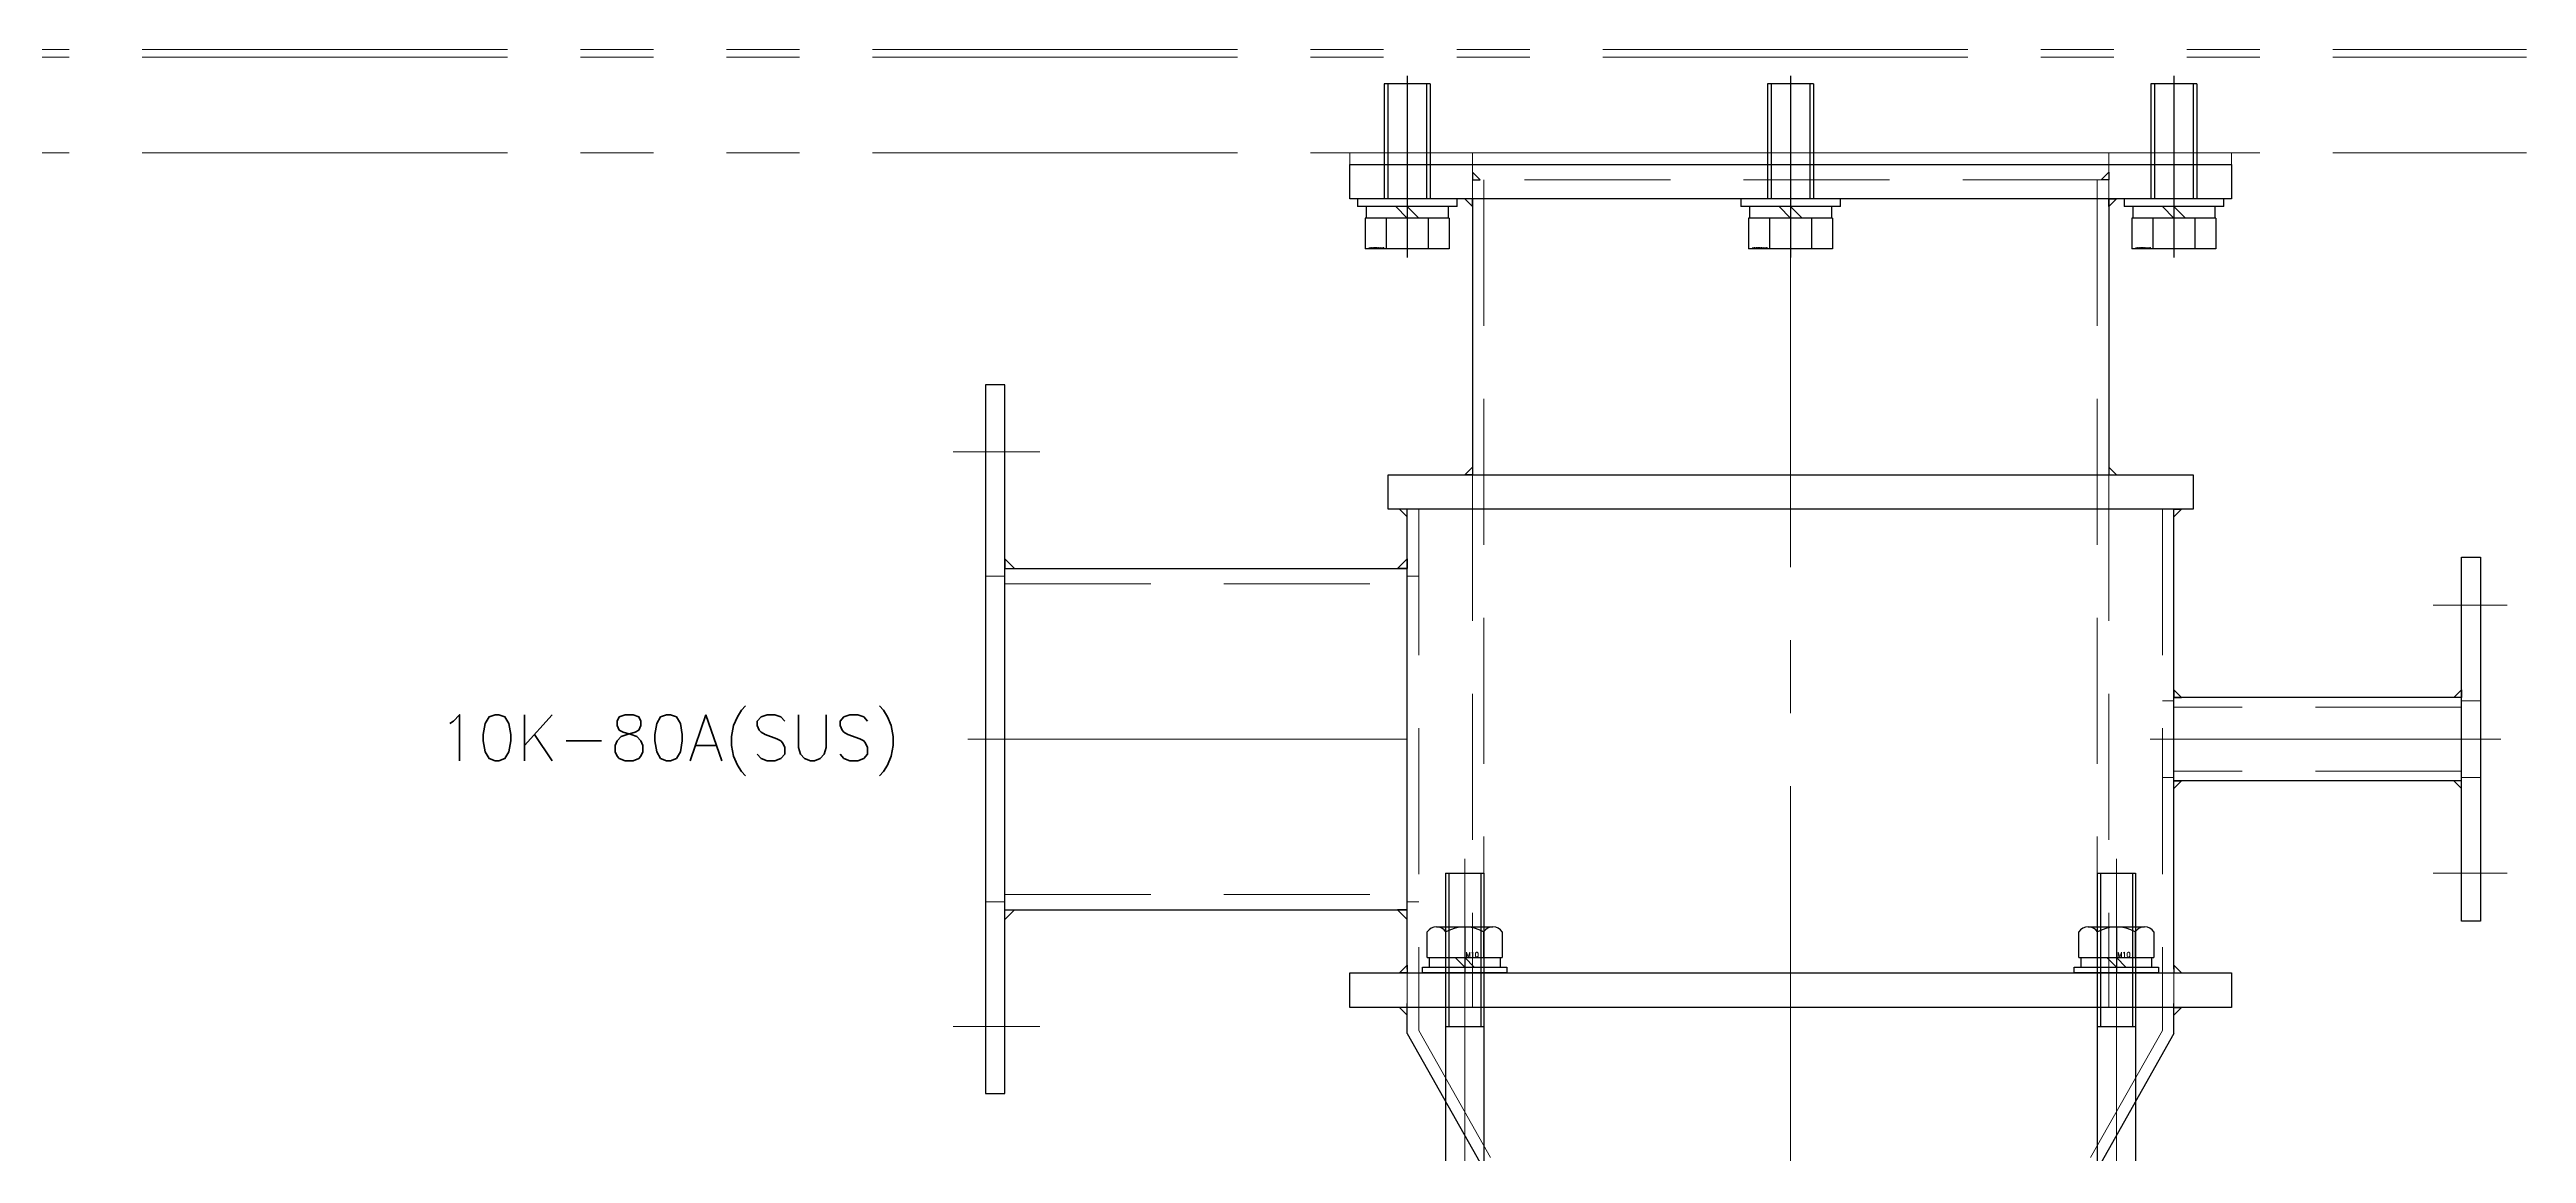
# Model space of a CAD drawing. Header units: millimetres. Extents: x -16130 to 36813, y -8099 to 27484.
# Drawn here: x 20924 to 21570, y 13082 to 13370 of the extents above; entities that cross this region are included whole.
import ezdxf

# ---------------------------------------------------------------- set-up
doc = ezdxf.new("R2010")
doc.units = ezdxf.units.MM
doc.header["$LTSCALE"] = 6
for name, pattern in [('CENTER2', [28.575, 19.05, -3.175, 3.175, -3.175]), ('HIDDEN', [9.525, 6.35, -3.175]), ('PHANTOM2', [31.75, 15.875, -3.175, 3.175, -3.175, 3.175, -3.175])]:
    doc.linetypes.add(name, pattern=pattern)
for name, color, linetype, lineweight in [('01_NORMAL', 7, 'Continuous', 25), ('04_HIDDEN', 2, 'HIDDEN', 13), ('05_CENTER', 4, 'CENTER2', 13), ('06_PHANTOM', 2, 'PHANTOM2', 13), ('07_TEXT', 3, 'Continuous', 13), ('08_DIM', 3, 'Continuous', 13)]:
    doc.layers.add(name, color=color, linetype=linetype, lineweight=lineweight)
doc.layers.add('10_DRAFT', color=8, linetype='Continuous', lineweight=0, plot=False)
doc.styles.add('KSS_TXT', font='txt.shx', dxfattribs={"bigfont": 'extfont2.shx'})
doc.styles.add('KSS_TXT_L', font='txt.shx', dxfattribs={"height": 3, "bigfont": 'extfont2.shx'})

# ---------------------------------------------------------------- blocks, each defined once
blk = doc.blocks.new('A$C3C2B7007_1_1_1')
at = {"color": 0}
for p, q in [((-83, 531), (-83, 459)), ((83, 531), (83, 459)), ((-100, 330), (-100, 450)), ((100, 330), (100, 450)), ((-205, 434.55), (-100, 434.55)), ((175, 400.85), (100, 400.85)), ((175, 379.15), (100, 379.15)), ((-205, 345.45), (-100, 345.45)), ((-100, 313.2), (-100, 321)), ((100, 313.2), (100, 321)), ((-100, 313.2), (-70, 260)), ((100, 313.2), (70, 260)), ((-70, 230.08), (-70, 260)), ((70, 230.08), (70, 260))]:
    blk.add_line(p, q, dxfattribs=at)
for points in [[(-115, 540), (115, 540), (115, 531), (-115, 531)], [(-205, 482.5), (-210, 482.5), (-210, 297.5), (-205, 297.5)], [(105, 450), (-105, 450), (-105, 459), (105, 459)], [(175, 437.5), (180, 437.5), (180, 342.5), (175, 342.5)], [(115, 320), (-115, 320), (-115, 329), (115, 329)]]:
    blk.add_lwpolyline(points, close=True, dxfattribs=at)
at = {"color": 3}
for points in [[(-83, 536), (-81, 536), (-83, 538), (-83, 538)], [(83, 536), (81, 536), (83, 538), (83, 538)], [(-83, 531), (-85, 531), (-83, 529), (-83, 529)], [(83, 531), (85, 531), (83, 529), (83, 529)], [(-83, 459), (-85, 459), (-83, 461), (-83, 461)], [(83, 459), (85, 459), (83, 461), (83, 461)], [(-100, 450), (-102, 450), (-100, 448), (-100, 448)], [(100, 450), (102, 450), (100, 448), (100, 448)], [(-205, 434.55), (-202.5, 434.55), (-202.5, 434.55), (-205, 437.05)], [(-100, 434.55), (-102.5, 434.55), (-102.5, 434.55), (-100, 437.05)], [(100, 400.85), (102, 400.85), (100, 402.85), (100, 402.85)], [(175, 400.85), (173, 400.85), (175, 402.85), (175, 402.85)], [(100, 379.15), (102, 379.15), (100, 377.15), (100, 377.15)], [(175, 379.15), (173, 379.15), (175, 377.15), (175, 377.15)], [(-205, 345.45), (-202.5, 345.45), (-202.5, 345.45), (-205, 342.95)], [(-100, 345.45), (-102.5, 345.45), (-102.5, 345.45), (-100, 342.95)], [(-100, 329), (-102, 329), (-100, 331), (-100, 331)], [(100, 329), (102, 329), (100, 331), (100, 331)], [(-100, 320), (-102, 320), (-100, 318), (-100, 318)], [(100, 320), (102, 320), (100, 318), (100, 318)]]:
    blk.add_lwpolyline(points, close=True, dxfattribs=at)
at = {"layer": '04_HIDDEN'}
for p, q in [((83, 536), (-83, 536)), ((-80, 536), (-80, 320)), ((80, 536), (80, 320)), ((-83, 459), (-83, 320)), ((83, 459), (83, 320)), ((-97, 450), (-97, 313.99)), ((97, 450), (97, 313.99)), ((-205, 432.5), (-210, 432.5)), ((-205, 430.55), (-100, 430.55)), ((-100, 432.5), (-97, 432.5)), ((97, 400), (100, 400)), ((175, 398.35), (100, 398.35)), ((175, 400), (180, 400)), ((175, 381.65), (100, 381.65)), ((97, 380), (100, 380)), ((175, 380), (180, 380)), ((-205, 349.45), (-100, 349.45)), ((-205, 347.5), (-210, 347.5)), ((-100, 347.5), (-97, 347.5)), ((-100, 320), (-100, 329)), ((100, 320), (100, 329)), ((-83, 320), (83, 320)), ((-97, 313.99), (-67, 260.79)), ((97, 313.99), (67, 260.79)), ((-67, 260.79), (-67, 230.08)), ((67, 260.79), (67, 230.08)), ((-70, 243.5), (-67, 243.5)), ((70, 243.5), (67, 243.5)), ((-70, 231.52), (-67, 231.52)), ((-70, 230.08), (70, 230.08)), ((70, 231.52), (67, 231.52))]:
    blk.add_line(p, q, dxfattribs=at)
for points in [[(-83, 540), (-115, 540), (-115, 531), (-83, 531)], [(83, 540), (115, 540), (115, 531), (83, 531)]]:
    blk.add_lwpolyline(points, close=True, dxfattribs=at)
at = {"layer": '05_CENTER'}
for p, q in [((-100, 523.03), (-100, 547.72)), ((0, 549.2), (0, 140)), ((100, 523.03), (100, 547.72)), ((-195.89, 465), (-218.42, 465)), ((167.67, 425), (186.97, 425)), ((-214.62, 390), (-93.4, 390)), ((93.77, 390), (185.31, 390)), ((167.67, 355), (186.97, 355)), ((-85, 346.64), (-85, 314.32)), ((85, 346.64), (85, 314.32)), ((-195.89, 315), (-218.42, 315))]:
    blk.add_line(p, q, dxfattribs=at)
at = {"layer": '10_DRAFT'}
for p, q in [((-83, 540), (83, 540)), ((6, 140), (-6, 140))]:
    blk.add_line(p, q, dxfattribs=at)
blk = doc.blocks.new('M10Nza_1_1_1_1_1')
at = {"color": 0}
for p, q in [((-9.8, 4), (-9.8, 10.69)), ((-7.35, 12), (7.35, 12)), ((-4.9, 4), (-4.9, 10.69)), ((4.9, 10.69), (4.9, 4)), ((9.8, 10.69), (9.8, 4)), ((-9.8, 4), (9.8, 4)), ((-9.2, 1.5), (-9.2, 4)), ((0, 1.5), (-2.5, 4)), ((0, 4), (2.5, 1.5)), ((9.2, 4), (9.2, 1.5))]:
    blk.add_line(p, q, dxfattribs=at)
at = {"color": 0, "linetype": 'CENTER2'}
blk.add_line((0, 12), (0, 0), dxfattribs=at)
at = {"color": 0}
blk.add_lwpolyline([(-11, 1.5), (11, 1.5), (11, 0), (-11, 0)], close=True, dxfattribs=at)
for centre, radius, start, end in [((-7.35, 9.06), 2.94, 33.626, 146.374), ((0, 2.2), 9.8, 60, 120), ((7.35, 9.06), 2.94, 33.626, 146.374)]:
    blk.add_arc(centre, radius, start, end, dxfattribs=at)
at = {"layer": '10_DRAFT', "style": 'KSS_TXT'}
blk.add_text('M10', height=1.25, dxfattribs=at).set_placement((0.26, 4.12))
blk = doc.blocks.new('A$C68084CB7_1_1_1')
at = {"color": 0}
for p, q in [((-5, 215), (-5, 50.99)), ((5, 215), (-5, 215)), ((-4.19, 215), (-4.19, 175)), ((4.19, 215), (4.19, 175)), ((5, 215), (5, 70.71)), ((5, 175), (-5, 175))]:
    blk.add_line(p, q, dxfattribs=at)
at = {"layer": '04_HIDDEN'}
for p, q in [((5, 70.71), (5, 5)), ((-5, 50.99), (-5, 5)), ((5, 5), (-5, 5))]:
    blk.add_line(p, q, dxfattribs=at)
at = {"layer": '05_CENTER'}
for p, q in [((0, 218.8), (0, -8.49)), ((0, 196.64), (0, 173.31))]:
    blk.add_line(p, q, dxfattribs=at)
blk = doc.blocks.new('A$C680612B7_1_1_1')
at = {"color": 0}
for p, q in [((-120, 5), (120, 5)), ((-120, 5), (-120, -5)), ((-120, 4.19), (-95, 4.19)), ((-95, 5), (-95, -5)), ((95, 5), (95, -5)), ((120, 4.19), (95, 4.19)), ((120, 5), (120, -5)), ((-120, -4.19), (-95, -4.19)), ((-120, -5), (120, -5)), ((120, -4.19), (95, -4.19))]:
    blk.add_line(p, q, dxfattribs=at)
at = {"layer": '05_CENTER'}
blk.add_line((-122.85, 0), (122.85, 0), dxfattribs=at)
blk = doc.blocks.new('A$C680831B6_1_1_1')
blk.add_blockref('A$C680612B7_1_1_1', (0, 0))
at = {"layer": '01_NORMAL'}
for p, rotation in [((-102, 0), 89.99999999999999), ((102, 0), 270)]:
    blk.add_blockref('M10Nza_1_1_1_1_1', p, dxfattribs=dict(at, rotation=rotation))
blk = doc.blocks.new('A$C684CFBF1')
at = {"color": 3}
for points in [[(-90, 5), (-91.5, 5), (-90, 6.5), (-90, 6.5)], [(-80, 5), (-78.5, 5), (-80, 6.5), (-80, 6.5)], [(80, 5), (78.5, 5), (80, 6.5), (80, 6.5)], [(90, 5), (91.5, 5), (90, 6.5), (90, 6.5)]]:
    blk.add_lwpolyline(points, close=True, dxfattribs=at)
at = {"layer": '10_DRAFT'}
blk.add_line((0, -3.36), (0, 3.36), dxfattribs=at)
at = {"xscale": -1}
for p in [(-85, 0), (85, 0)]:
    blk.add_blockref('A$C68084CB7_1_1_1', p, dxfattribs=at)
for name, p in [('M10Nza_1_1_1_1_1', (-85, 189)), ('M10Nza_1_1_1_1_1', (85, 189)), ('A$C680831B6_1_1_1', (0, 98.28)), ('A$C680612B7_1_1_1', (0, 0)), ('A$C680831B6_1_1_1', (0, -103.92))]:
    blk.add_blockref(name, p)
for p, rotation in [((-102, 0), 89.99999999999999), ((102, 0), 270)]:
    blk.add_blockref('M10Nza_1_1_1_1_1', p, dxfattribs=dict(rotation=rotation))
blk = doc.blocks.new('A$C684D1FF8')
at = {"color": 3}
blk.add_lwpolyline([(0, 215), (0, -15), (3, -15), (3, 215)], close=True, dxfattribs=at)
at = {"layer": '05_CENTER'}
for p, q in [((-4.55, 200), (7.43, 200)), ((-4.55, 100), (7.43, 100)), ((-4.55, 0), (7.43, 0))]:
    blk.add_line(p, q, dxfattribs=at)
at = {"layer": '08_DIM'}
for p, q in [((3, 183), (0, 183)), ((3, 17), (0, 17))]:
    blk.add_line(p, q, dxfattribs=at)
blk = doc.blocks.new('A$C1819430B_1_1_1')
at = {"color": 0}
for p, q in [((-10.97, 13), (10.97, 13)), ((-10.97, 5), (-10.97, 13)), ((-5.48, 5), (-5.48, 13)), ((5.48, 5), (5.48, 13)), ((10.97, 5), (10.97, 13)), ((-13, 2), (13, 2)), ((-13, 2), (-13, 0)), ((-13, 0), (13, 0)), ((-10.97, 5), (10.97, 5)), ((-10.75, 5), (-10.75, 2)), ((0, 2), (-3, 5)), ((0, 5), (3, 2)), ((10.75, 2), (10.75, 5)), ((13, 0), (13, 2))]:
    blk.add_line(p, q, dxfattribs=at)
at = {"color": 0, "linetype": 'CENTER2'}
blk.add_line((0, -32.11), (0, 15.28), dxfattribs=at)
at = {"color": 0, "linetype": 'HIDDEN'}
for p, q in [((-6, -30), (-6, 0)), ((-5.05, -30), (-5.05, 0)), ((5.05, -30), (5.05, 0)), ((6, -30), (6, 0)), ((-6, -30), (6, -30))]:
    blk.add_line(p, q, dxfattribs=at)
at = {"layer": '10_DRAFT', "style": 'KSS_TXT_L'}
blk.add_text('BT-M12x35L,SW,PW', height=0.3, dxfattribs=at).set_placement((6.07, 12.66))

msp = doc.modelspace()

# ---------------------------------------------------------------- linework, layer by layer
at = {"layer": '06_PHANTOM'}
for p, q in [((19043.36289, 13369.68937), (21570.34534, 13369.68937)), ((19043.36289, 13367.68937), (21570.34534, 13367.68937)), ((19043.36289, 13342.68937), (21570.34534, 13342.68937))]:
    msp.add_line(p, q, dxfattribs=at)

# ---------------------------------------------------------------- block references
at = {"rotation": 180}
for p in [(21278.36948, 13330.68887), (21378.36948, 13330.68887), (21478.36948, 13330.68887)]:
    msp.add_blockref('A$C1819430B_1_1_1', p, dxfattribs=at)
for name, p in [('A$C3C2B7007_1_1_1', (21378.36948, 12799.68887)), ('A$C684CFBF1', (21378.36948, 12939.68937))]:
    msp.add_blockref(name, p)
at = {"layer": '08_DIM', "rotation": 90}
msp.add_blockref('A$C684D1FF8', (21478.3695, 13339.68887), dxfattribs=at)

# ---------------------------------------------------------------- texts
at = {"layer": '07_TEXT', "style": 'KSS_TXT'}
msp.add_text('10K-80A(SUS)', height=12, dxfattribs=at).set_placement((21025.48311, 13184.07516))

doc.saveas('drawing.dxf')
